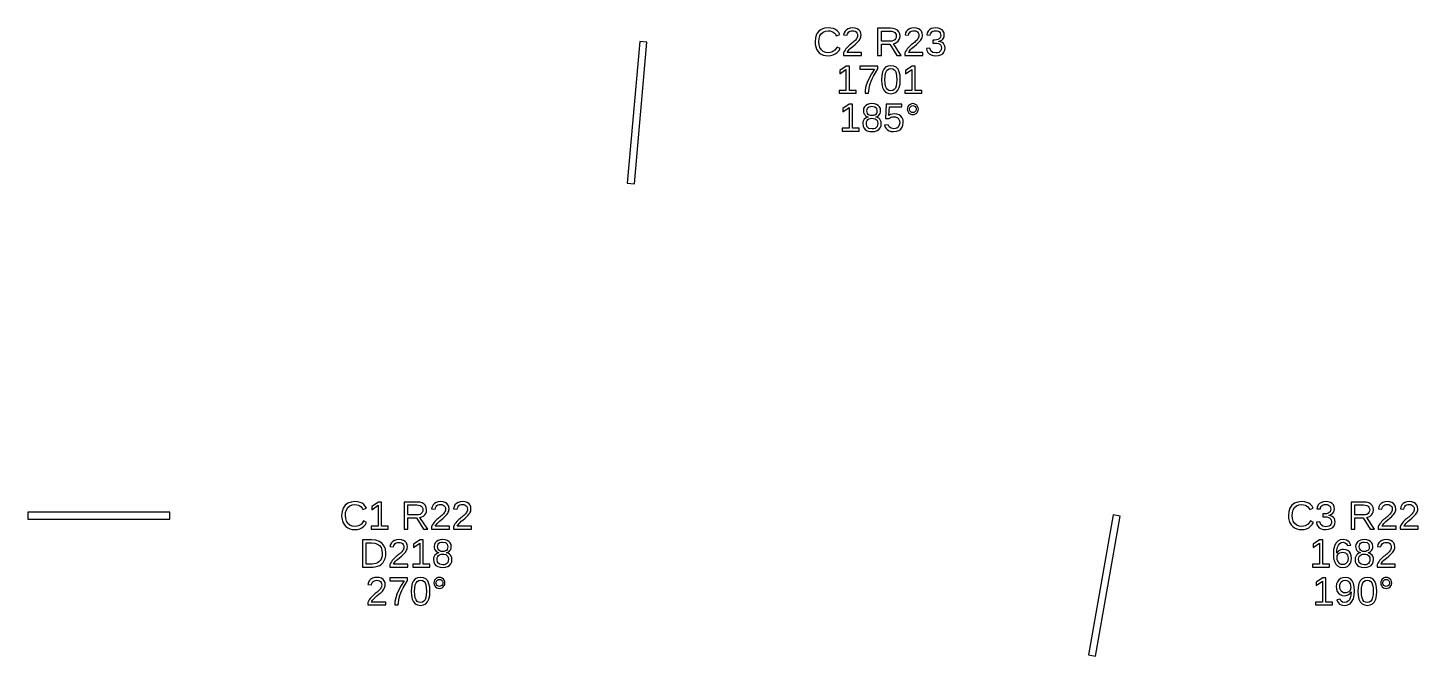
# Model space of a CAD drawing. Extents: x 194 to 2890, y 45 to 1503.
# Drawn here: x 194 to 487.7, y 645.3 to 778 of the extents above; entities that cross this region are included whole.
import ezdxf

# ---------------------------------------------------------------- set-up
doc = ezdxf.new("R2010")
doc.units = 0
doc.layers.get('0').update_dxf_attribs({"linetype": 'CONTINUOUS'})

msp = doc.modelspace()

# ---------------------------------------------------------------- linework, layer by layer
for points in [[(363.632, 772.093), (364.128, 772.222), (364.578, 772.437), (364.973, 772.734), (365.305, 773.109), (365.573, 773.564), (364.938, 773.881), (364.467, 773.219), (363.864, 772.821), (363.127, 772.689), (362.544, 772.76), (362.047, 772.974), (361.636, 773.33), (361.33, 773.803), (361.146, 774.368), (361.085, 775.024), (361.144, 775.685), (361.32, 776.244), (361.614, 776.703), (362.013, 777.043), (362.507, 777.247), (363.095, 777.315), (363.481, 777.286), (363.83, 777.198), (364.143, 777.051), (364.41, 776.848), (364.624, 776.593), (364.783, 776.286), (365.52, 776.53), (365.291, 776.961), (364.99, 777.315), (364.617, 777.592), (364.174, 777.791), (363.664, 777.91), (363.087, 777.95), (362.277, 777.863), (361.593, 777.604), (361.036, 777.173), (360.625, 776.589), (360.378, 775.873), (360.296, 775.024), (360.332, 774.441), (360.443, 773.913), (360.627, 773.44), (360.882, 773.028), (361.203, 772.685), (361.591, 772.41), (362.039, 772.21), (362.539, 772.09), (363.091, 772.05)], [(370.106, 772.754), (367.115, 772.754), (367.214, 772.946), (367.347, 773.144), (367.514, 773.346), (367.72, 773.559), (367.968, 773.789), (368.259, 774.036), (368.764, 774.457), (369.148, 774.797), (369.41, 775.057), (369.594, 775.277), (369.745, 775.496), (369.864, 775.716), (369.948, 775.936), (369.999, 776.157), (370.016, 776.379), (369.964, 776.843), (369.809, 777.23), (369.55, 777.541), (369.195, 777.768), (368.751, 777.904), (368.218, 777.95), (367.723, 777.905), (367.293, 777.769), (366.926, 777.543), (366.638, 777.24), (366.443, 776.876), (366.342, 776.448), (367.091, 776.379), (367.154, 776.663), (367.272, 776.901), (367.447, 777.093), (367.667, 777.235), (367.924, 777.319), (368.218, 777.348), (368.522, 777.319), (368.778, 777.232), (368.987, 777.087), (369.141, 776.89), (369.233, 776.646), (369.264, 776.355), (369.246, 776.13), (369.192, 775.921), (369.103, 775.728), (368.985, 775.547), (368.844, 775.37), (368.682, 775.199), (368.501, 775.031), (368.306, 774.863), (368.098, 774.695), (367.881, 774.522), (367.664, 774.34), (367.445, 774.148), (367.228, 773.943), (367.019, 773.724), (366.816, 773.488), (366.627, 773.233), (366.458, 772.953), (366.31, 772.648), (366.31, 772.132), (370.106, 772.132)], [(374.301, 774.512), (376.087, 774.512), (377.576, 772.132), (378.472, 772.132), (376.844, 774.601), (377.249, 774.713), (377.592, 774.896), (377.871, 775.151), (378.078, 775.463), (378.202, 775.821), (378.244, 776.225), (378.185, 776.702), (378.009, 777.104), (377.717, 777.431), (377.316, 777.672), (376.818, 777.816), (376.221, 777.864), (373.524, 777.864), (373.524, 772.132), (374.301, 772.132)], [(374.301, 775.126), (374.301, 777.242), (376.144, 777.242), (376.537, 777.213), (376.863, 777.125), (377.123, 776.979), (377.311, 776.778), (377.425, 776.524), (377.462, 776.217), (377.425, 775.898), (377.313, 775.63), (377.127, 775.413), (376.872, 775.254), (376.555, 775.158), (376.177, 775.126)], [(383.074, 772.754), (380.083, 772.754), (380.182, 772.946), (380.315, 773.144), (380.482, 773.346), (380.688, 773.559), (380.936, 773.789), (381.226, 774.036), (381.732, 774.457), (382.116, 774.797), (382.378, 775.057), (382.562, 775.277), (382.713, 775.496), (382.832, 775.716), (382.916, 775.936), (382.967, 776.157), (382.984, 776.379), (382.932, 776.843), (382.777, 777.23), (382.518, 777.541), (382.163, 777.768), (381.719, 777.904), (381.186, 777.95), (380.691, 777.905), (380.261, 777.769), (379.894, 777.543), (379.606, 777.24), (379.411, 776.876), (379.31, 776.448), (380.059, 776.379), (380.122, 776.663), (380.24, 776.901), (380.415, 777.093), (380.635, 777.235), (380.892, 777.319), (381.186, 777.348), (381.49, 777.319), (381.746, 777.232), (381.955, 777.087), (382.108, 776.89), (382.201, 776.646), (382.231, 776.355), (382.214, 776.13), (382.16, 775.921), (382.071, 775.728), (381.952, 775.547), (381.812, 775.37), (381.65, 775.199), (381.469, 775.031), (381.274, 774.863), (381.066, 774.695), (380.849, 774.522), (380.632, 774.34), (380.413, 774.148), (380.196, 773.943), (379.987, 773.724), (379.784, 773.488), (379.595, 773.233), (379.426, 772.953), (379.278, 772.648), (379.278, 772.132), (383.074, 772.132)], [(386.392, 772.099), (386.872, 772.244), (387.257, 772.486), (387.537, 772.816), (387.705, 773.225), (387.761, 773.714), (387.721, 774.06), (387.602, 774.363), (387.403, 774.626), (387.133, 774.835), (386.799, 774.978), (386.402, 775.057), (386.402, 775.073), (386.762, 775.179), (387.059, 775.335), (387.295, 775.539), (387.466, 775.791), (387.568, 776.089), (387.602, 776.432), (387.549, 776.875), (387.39, 777.247), (387.124, 777.549), (386.763, 777.772), (386.316, 777.905), (385.784, 777.95), (385.289, 777.906), (384.859, 777.774), (384.492, 777.555), (384.204, 777.258), (384.009, 776.892), (383.908, 776.457), (384.644, 776.4), (384.705, 776.678), (384.821, 776.911), (384.992, 777.099), (385.212, 777.237), (385.473, 777.32), (385.776, 777.348), (386.102, 777.318), (386.37, 777.229), (386.579, 777.081), (386.729, 776.882), (386.82, 776.64), (386.85, 776.355), (386.813, 776.068), (386.702, 775.826), (386.518, 775.629), (386.267, 775.483), (385.956, 775.395), (385.584, 775.366), (385.186, 775.366), (385.186, 774.731), (385.601, 774.731), (386.018, 774.702), (386.365, 774.615), (386.64, 774.469), (386.84, 774.271), (386.96, 774.028), (387, 773.739), (386.965, 773.41), (386.86, 773.14), (386.685, 772.929), (386.448, 772.778), (386.159, 772.687), (385.816, 772.656), (385.187, 772.769), (384.771, 773.108), (384.567, 773.674), (383.81, 773.604), (383.922, 773.134), (384.128, 772.746), (384.427, 772.443), (384.812, 772.225), (385.275, 772.094), (385.816, 772.05)], [(324.747, 774.935), (323.253, 775.065), (320.638, 745.18), (322.132, 745.049)], [(368.958, 764.754), (367.563, 764.754), (367.563, 769.864), (366.887, 769.864), (365.532, 768.933), (365.532, 768.241), (366.826, 769.165), (366.826, 764.754), (365.366, 764.754), (365.366, 764.132), (368.958, 764.132)], [(371.636, 764.655), (371.696, 765.166), (371.796, 765.665), (371.937, 766.161), (372.118, 766.662), (372.34, 767.167), (372.639, 767.739), (373.052, 768.44), (373.581, 769.27), (373.581, 769.864), (369.793, 769.864), (369.793, 769.242), (372.873, 769.242), (372.215, 768.228), (371.696, 767.295), (371.316, 766.445), (371.058, 765.648), (370.902, 764.877), (370.851, 764.132), (371.615, 764.132)], [(376.913, 764.134), (377.411, 764.387), (377.802, 764.807), (378.084, 765.387), (378.252, 766.118), (378.309, 767), (378.255, 767.894), (378.094, 768.629), (377.827, 769.205), (377.446, 769.619), (376.948, 769.867), (376.331, 769.95), (375.699, 769.868), (375.191, 769.623), (374.808, 769.213), (374.54, 768.64), (374.379, 767.902), (374.325, 767), (374.381, 766.114), (374.546, 765.382), (374.822, 764.803), (375.208, 764.385), (375.703, 764.134), (376.307, 764.05)], [(382.862, 764.754), (381.466, 764.754), (381.466, 769.864), (380.791, 769.864), (379.436, 768.933), (379.436, 768.241), (380.73, 769.165), (380.73, 764.754), (379.269, 764.754), (379.269, 764.132), (382.862, 764.132)], [(375.92, 764.711), (375.604, 764.9), (375.365, 765.214), (375.199, 765.664), (375.099, 766.259), (375.066, 767), (375.099, 767.759), (375.197, 768.362), (375.361, 768.806), (375.6, 769.112), (375.923, 769.295), (376.331, 769.356), (376.729, 769.294), (377.045, 769.108), (377.277, 768.798), (377.437, 768.351), (377.532, 767.751), (377.564, 767), (377.531, 766.271), (377.43, 765.68), (377.263, 765.226), (377.024, 764.905), (376.708, 764.712), (376.315, 764.648)], [(369.609, 756.754), (368.214, 756.754), (368.214, 761.864), (367.538, 761.864), (366.183, 760.933), (366.183, 760.241), (367.477, 761.165), (367.477, 756.754), (366.017, 756.754), (366.017, 756.132), (369.609, 756.132)], [(372.916, 756.099), (373.399, 756.247), (373.784, 756.494), (374.064, 756.828), (374.233, 757.24), (374.289, 757.731), (374.255, 758.087), (374.153, 758.401), (373.983, 758.672), (373.753, 758.891), (373.468, 759.047), (373.129, 759.138), (373.129, 759.155), (373.422, 759.247), (373.67, 759.401), (373.874, 759.614), (374.025, 759.873), (374.116, 760.159), (374.146, 760.473), (374.092, 760.895), (373.928, 761.254), (373.656, 761.551), (373.29, 761.773), (372.844, 761.906), (372.319, 761.95), (371.806, 761.905), (371.367, 761.769), (371.003, 761.543), (370.731, 761.244), (370.567, 760.89), (370.513, 760.481), (370.543, 760.167), (370.633, 759.881), (370.783, 759.622), (370.986, 759.407), (371.232, 759.248), (371.522, 759.146), (371.522, 759.13), (371.208, 759.043), (370.934, 758.888), (370.7, 758.666), (370.521, 758.391), (370.414, 758.077), (370.379, 757.722), (370.436, 757.229), (370.609, 756.816), (370.897, 756.486), (371.288, 756.244), (371.767, 756.099), (372.336, 756.05)], [(372.014, 759.452), (371.752, 759.538), (371.54, 759.681), (371.385, 759.88), (371.292, 760.13), (371.262, 760.432), (371.292, 760.728), (371.382, 760.971), (371.532, 761.16), (371.74, 761.296), (372.002, 761.377), (372.319, 761.405), (372.912, 761.297), (373.267, 760.972), (373.385, 760.432), (373.355, 760.11), (373.265, 759.853), (373.115, 759.661), (372.907, 759.529), (372.645, 759.45), (372.328, 759.423)], [(377.492, 756.108), (377.991, 756.282), (378.396, 756.571), (378.696, 756.961), (378.876, 757.437), (378.935, 757.999), (378.88, 758.497), (378.712, 758.929), (378.433, 759.293), (378.06, 759.569), (377.61, 759.734), (377.084, 759.789), (376.638, 759.749), (376.243, 759.627), (375.9, 759.423), (376.01, 761.242), (378.602, 761.242), (378.602, 761.864), (375.343, 761.864), (375.151, 758.78), (375.868, 758.78), (376.038, 758.915), (376.209, 759.021), (376.38, 759.098), (376.556, 759.15), (376.74, 759.181), (376.934, 759.191), (377.287, 759.154), (377.589, 759.043), (377.839, 758.858), (378.025, 758.612), (378.137, 758.321), (378.175, 757.983), (378.138, 757.597), (378.026, 757.271), (377.841, 757.004), (377.59, 756.806), (377.282, 756.688), (376.917, 756.648), (376.358, 756.743), (375.961, 757.026), (375.725, 757.499), (374.985, 757.413), (375.112, 757.006), (375.319, 756.668), (375.607, 756.4), (375.97, 756.206), (376.401, 756.089), (376.901, 756.05)], [(381.255, 759.668), (381.529, 759.781), (381.774, 759.968), (381.965, 760.21), (382.079, 760.484), (382.117, 760.79), (382.08, 761.097), (381.966, 761.371), (381.778, 761.612), (381.535, 761.8), (381.259, 761.912), (380.95, 761.95), (380.641, 761.912), (380.365, 761.798), (380.122, 761.608), (379.933, 761.365), (379.82, 761.093), (379.782, 760.79), (379.82, 760.488), (379.935, 760.215), (380.126, 759.972), (380.37, 759.783), (380.645, 759.669), (380.95, 759.631)], [(380.761, 760.082), (380.591, 760.154), (380.439, 760.274), (380.32, 760.427), (380.249, 760.599), (380.226, 760.79), (380.249, 760.981), (380.319, 761.154), (380.435, 761.307), (380.585, 761.427), (380.757, 761.499), (380.95, 761.523), (381.143, 761.499), (381.314, 761.429), (381.464, 761.311), (381.581, 761.159), (381.651, 760.986), (381.674, 760.79), (381.65, 760.597), (381.58, 760.424), (381.462, 760.271), (381.311, 760.153), (381.14, 760.082), (380.95, 760.058)], [(371.672, 756.731), (371.27, 757.126), (371.135, 757.783), (371.17, 758.098), (371.275, 758.365), (371.449, 758.583), (371.685, 758.745), (371.975, 758.842), (372.319, 758.874), (372.673, 758.844), (372.97, 758.754), (373.21, 758.603), (373.387, 758.394), (373.493, 758.126), (373.528, 757.8), (373.495, 757.42), (373.398, 757.115), (373.235, 756.886), (373.006, 756.727), (372.709, 756.631), (372.344, 756.599)], [(224, 675.75), (194, 675.75), (194, 674.25), (224, 674.25)], [(263.632, 672.093), (264.128, 672.222), (264.578, 672.437), (264.973, 672.734), (265.305, 673.109), (265.573, 673.564), (264.938, 673.881), (264.467, 673.219), (263.864, 672.821), (263.127, 672.689), (262.544, 672.76), (262.047, 672.974), (261.636, 673.33), (261.33, 673.803), (261.146, 674.368), (261.085, 675.024), (261.144, 675.685), (261.32, 676.244), (261.614, 676.703), (262.013, 677.043), (262.507, 677.247), (263.095, 677.315), (263.481, 677.286), (263.83, 677.198), (264.143, 677.051), (264.41, 676.848), (264.624, 676.593), (264.783, 676.286), (265.52, 676.53), (265.291, 676.961), (264.99, 677.315), (264.617, 677.592), (264.174, 677.791), (263.664, 677.91), (263.087, 677.95), (262.277, 677.863), (261.593, 677.604), (261.036, 677.173), (260.625, 676.589), (260.378, 675.873), (260.296, 675.024), (260.332, 674.441), (260.443, 673.913), (260.627, 673.44), (260.882, 673.028), (261.203, 672.685), (261.591, 672.41), (262.039, 672.21), (262.539, 672.09), (263.091, 672.05)], [(270.118, 672.754), (268.722, 672.754), (268.722, 677.864), (268.047, 677.864), (266.692, 676.933), (266.692, 676.241), (267.986, 677.165), (267.986, 672.754), (266.525, 672.754), (266.525, 672.132), (270.118, 672.132)], [(274.301, 674.512), (276.087, 674.512), (277.576, 672.132), (278.472, 672.132), (276.844, 674.601), (277.249, 674.713), (277.592, 674.896), (277.871, 675.151), (278.078, 675.463), (278.202, 675.821), (278.244, 676.225), (278.185, 676.702), (278.009, 677.104), (277.717, 677.431), (277.316, 677.672), (276.818, 677.816), (276.221, 677.864), (273.524, 677.864), (273.524, 672.132), (274.301, 672.132)], [(274.301, 675.126), (274.301, 677.242), (276.144, 677.242), (276.537, 677.213), (276.863, 677.125), (277.123, 676.979), (277.311, 676.778), (277.425, 676.524), (277.462, 676.217), (277.425, 675.898), (277.313, 675.63), (277.127, 675.413), (276.872, 675.254), (276.555, 675.158), (276.177, 675.126)], [(283.074, 672.754), (280.083, 672.754), (280.182, 672.946), (280.315, 673.144), (280.482, 673.346), (280.688, 673.559), (280.936, 673.789), (281.226, 674.036), (281.732, 674.457), (282.116, 674.797), (282.378, 675.057), (282.562, 675.277), (282.713, 675.496), (282.832, 675.716), (282.916, 675.936), (282.967, 676.157), (282.984, 676.379), (282.932, 676.843), (282.777, 677.23), (282.518, 677.541), (282.163, 677.768), (281.719, 677.904), (281.186, 677.95), (280.691, 677.905), (280.261, 677.769), (279.894, 677.543), (279.606, 677.24), (279.411, 676.876), (279.31, 676.448), (280.059, 676.379), (280.122, 676.663), (280.24, 676.901), (280.415, 677.093), (280.635, 677.235), (280.892, 677.319), (281.186, 677.348), (281.49, 677.319), (281.746, 677.232), (281.955, 677.087), (282.108, 676.89), (282.201, 676.646), (282.231, 676.355), (282.214, 676.13), (282.16, 675.921), (282.071, 675.728), (281.952, 675.547), (281.812, 675.37), (281.65, 675.199), (281.469, 675.031), (281.274, 674.863), (281.066, 674.695), (280.849, 674.522), (280.632, 674.34), (280.413, 674.148), (280.196, 673.943), (279.987, 673.724), (279.784, 673.488), (279.595, 673.233), (279.426, 672.953), (279.278, 672.648), (279.278, 672.132), (283.074, 672.132)], [(287.708, 672.754), (284.718, 672.754), (284.816, 672.946), (284.949, 673.144), (285.116, 673.346), (285.322, 673.559), (285.57, 673.789), (285.861, 674.036), (286.367, 674.457), (286.751, 674.797), (287.012, 675.057), (287.197, 675.277), (287.348, 675.496), (287.466, 675.716), (287.551, 675.936), (287.602, 676.157), (287.619, 676.379), (287.567, 676.843), (287.412, 677.23), (287.153, 677.541), (286.798, 677.768), (286.354, 677.904), (285.82, 677.95), (285.326, 677.905), (284.895, 677.769), (284.528, 677.543), (284.24, 677.24), (284.046, 676.876), (283.945, 676.448), (284.693, 676.379), (284.756, 676.663), (284.875, 676.901), (285.049, 677.093), (285.27, 677.235), (285.527, 677.319), (285.82, 677.348), (286.125, 677.319), (286.381, 677.232), (286.589, 677.087), (286.743, 676.89), (286.835, 676.646), (286.866, 676.355), (286.848, 676.13), (286.795, 675.921), (286.705, 675.728), (286.587, 675.547), (286.447, 675.37), (286.284, 675.199), (286.104, 675.031), (285.909, 674.863), (285.7, 674.695), (285.484, 674.522), (285.266, 674.34), (285.047, 674.148), (284.831, 673.943), (284.621, 673.724), (284.419, 673.488), (284.229, 673.233), (284.061, 672.953), (283.912, 672.648), (283.912, 672.132), (287.708, 672.132)], [(463.632, 672.093), (464.128, 672.222), (464.578, 672.437), (464.973, 672.734), (465.305, 673.109), (465.573, 673.564), (464.938, 673.881), (464.467, 673.219), (463.864, 672.821), (463.127, 672.689), (462.544, 672.76), (462.047, 672.974), (461.636, 673.33), (461.33, 673.803), (461.146, 674.368), (461.085, 675.024), (461.144, 675.685), (461.32, 676.244), (461.614, 676.703), (462.013, 677.043), (462.507, 677.247), (463.095, 677.315), (463.481, 677.286), (463.83, 677.198), (464.143, 677.051), (464.41, 676.848), (464.624, 676.593), (464.783, 676.286), (465.52, 676.53), (465.291, 676.961), (464.99, 677.315), (464.617, 677.592), (464.174, 677.791), (463.664, 677.91), (463.087, 677.95), (462.277, 677.863), (461.593, 677.604), (461.036, 677.173), (460.625, 676.589), (460.378, 675.873), (460.296, 675.024), (460.332, 674.441), (460.443, 673.913), (460.627, 673.44), (460.882, 673.028), (461.203, 672.685), (461.591, 672.41), (462.039, 672.21), (462.539, 672.09), (463.091, 672.05)], [(468.79, 672.099), (469.27, 672.244), (469.654, 672.486), (469.934, 672.816), (470.103, 673.225), (470.159, 673.714), (470.119, 674.06), (469.999, 674.363), (469.801, 674.626), (469.53, 674.835), (469.197, 674.978), (468.8, 675.057), (468.8, 675.073), (469.159, 675.179), (469.457, 675.335), (469.693, 675.539), (469.863, 675.791), (469.966, 676.089), (470, 676.432), (469.947, 676.875), (469.787, 677.247), (469.522, 677.549), (469.16, 677.772), (468.714, 677.905), (468.181, 677.95), (467.687, 677.906), (467.256, 677.774), (466.889, 677.555), (466.601, 677.258), (466.407, 676.892), (466.306, 676.457), (467.042, 676.4), (467.102, 676.678), (467.218, 676.911), (467.39, 677.099), (467.61, 677.237), (467.871, 677.32), (468.173, 677.348), (468.499, 677.318), (468.767, 677.229), (468.977, 677.081), (469.127, 676.882), (469.217, 676.64), (469.247, 676.355), (469.21, 676.068), (469.1, 675.826), (468.916, 675.629), (468.664, 675.483), (468.353, 675.395), (467.982, 675.366), (467.583, 675.366), (467.583, 674.731), (467.998, 674.731), (468.416, 674.702), (468.762, 674.615), (469.038, 674.469), (469.238, 674.271), (469.358, 674.028), (469.398, 673.739), (469.363, 673.41), (469.258, 673.14), (469.082, 672.929), (468.846, 672.778), (468.556, 672.687), (468.214, 672.656), (467.585, 672.769), (467.169, 673.108), (466.965, 673.674), (466.208, 673.604), (466.32, 673.134), (466.525, 672.746), (466.824, 672.443), (467.209, 672.225), (467.672, 672.094), (468.214, 672.05)], [(474.301, 674.512), (476.087, 674.512), (477.576, 672.132), (478.472, 672.132), (476.844, 674.601), (477.249, 674.713), (477.592, 674.896), (477.871, 675.151), (478.078, 675.463), (478.202, 675.821), (478.244, 676.225), (478.185, 676.702), (478.009, 677.104), (477.717, 677.431), (477.316, 677.672), (476.818, 677.816), (476.221, 677.864), (473.524, 677.864), (473.524, 672.132), (474.301, 672.132)], [(474.301, 675.126), (474.301, 677.242), (476.144, 677.242), (476.537, 677.213), (476.863, 677.125), (477.123, 676.979), (477.311, 676.778), (477.425, 676.524), (477.462, 676.217), (477.425, 675.898), (477.313, 675.63), (477.127, 675.413), (476.872, 675.254), (476.555, 675.158), (476.177, 675.126)], [(483.074, 672.754), (480.083, 672.754), (480.182, 672.946), (480.315, 673.144), (480.482, 673.346), (480.688, 673.559), (480.936, 673.789), (481.226, 674.036), (481.732, 674.457), (482.116, 674.797), (482.378, 675.057), (482.562, 675.277), (482.713, 675.496), (482.832, 675.716), (482.916, 675.936), (482.967, 676.157), (482.984, 676.379), (482.932, 676.843), (482.777, 677.23), (482.518, 677.541), (482.163, 677.768), (481.719, 677.904), (481.186, 677.95), (480.691, 677.905), (480.261, 677.769), (479.894, 677.543), (479.606, 677.24), (479.411, 676.876), (479.31, 676.448), (480.059, 676.379), (480.122, 676.663), (480.24, 676.901), (480.415, 677.093), (480.635, 677.235), (480.892, 677.319), (481.186, 677.348), (481.49, 677.319), (481.746, 677.232), (481.955, 677.087), (482.108, 676.89), (482.201, 676.646), (482.231, 676.355), (482.214, 676.13), (482.16, 675.921), (482.071, 675.728), (481.952, 675.547), (481.812, 675.37), (481.65, 675.199), (481.469, 675.031), (481.274, 674.863), (481.066, 674.695), (480.849, 674.522), (480.632, 674.34), (480.413, 674.148), (480.196, 673.943), (479.987, 673.724), (479.784, 673.488), (479.595, 673.233), (479.426, 672.953), (479.278, 672.648), (479.278, 672.132), (483.074, 672.132)], [(487.708, 672.754), (484.718, 672.754), (484.816, 672.946), (484.949, 673.144), (485.116, 673.346), (485.322, 673.559), (485.57, 673.789), (485.861, 674.036), (486.367, 674.457), (486.751, 674.797), (487.012, 675.057), (487.197, 675.277), (487.348, 675.496), (487.466, 675.716), (487.551, 675.936), (487.602, 676.157), (487.619, 676.379), (487.567, 676.843), (487.412, 677.23), (487.153, 677.541), (486.798, 677.768), (486.354, 677.904), (485.82, 677.95), (485.326, 677.905), (484.895, 677.769), (484.528, 677.543), (484.24, 677.24), (484.046, 676.876), (483.945, 676.448), (484.693, 676.379), (484.756, 676.663), (484.875, 676.901), (485.049, 677.093), (485.27, 677.235), (485.527, 677.319), (485.82, 677.348), (486.125, 677.319), (486.381, 677.232), (486.589, 677.087), (486.743, 676.89), (486.835, 676.646), (486.866, 676.355), (486.848, 676.13), (486.795, 675.921), (486.705, 675.728), (486.587, 675.547), (486.447, 675.37), (486.284, 675.199), (486.104, 675.031), (485.909, 674.863), (485.7, 674.695), (485.484, 674.522), (485.266, 674.34), (485.047, 674.148), (484.831, 673.943), (484.621, 673.724), (484.419, 673.488), (484.229, 673.233), (484.061, 672.953), (483.912, 672.648), (483.912, 672.132), (487.708, 672.132)], [(424.739, 674.87), (423.261, 675.13), (418.052, 645.586), (419.529, 645.326)], [(267.399, 664.171), (267.887, 664.289), (268.332, 664.485), (268.723, 664.756), (269.05, 665.096), (269.312, 665.505), (269.504, 665.973), (269.62, 666.49), (269.658, 667.057), (269.57, 667.886), (269.306, 668.579), (268.867, 669.134), (268.265, 669.54), (267.516, 669.783), (266.619, 669.864), (264.723, 669.864), (264.723, 664.132), (266.867, 664.132)], [(274.272, 664.754), (271.282, 664.754), (271.38, 664.946), (271.513, 665.144), (271.681, 665.346), (271.886, 665.559), (272.134, 665.789), (272.425, 666.036), (272.931, 666.457), (273.315, 666.797), (273.577, 667.057), (273.761, 667.277), (273.912, 667.496), (274.03, 667.716), (274.115, 667.936), (274.166, 668.157), (274.183, 668.379), (274.131, 668.843), (273.976, 669.23), (273.717, 669.541), (273.362, 669.768), (272.918, 669.904), (272.385, 669.95), (271.89, 669.905), (271.46, 669.769), (271.093, 669.543), (270.804, 669.24), (270.61, 668.876), (270.509, 668.448), (271.257, 668.379), (271.321, 668.663), (271.439, 668.901), (271.613, 669.093), (271.834, 669.235), (272.091, 669.319), (272.385, 669.348), (272.689, 669.319), (272.945, 669.232), (273.153, 669.087), (273.307, 668.89), (273.399, 668.646), (273.43, 668.355), (273.412, 668.13), (273.359, 667.921), (273.269, 667.728), (273.151, 667.547), (273.011, 667.37), (272.848, 667.199), (272.668, 667.031), (272.473, 666.863), (272.264, 666.695), (272.048, 666.522), (271.83, 666.34), (271.611, 666.148), (271.395, 665.943), (271.186, 665.724), (270.983, 665.488), (270.794, 665.233), (270.625, 664.953), (270.476, 664.648), (270.476, 664.132), (274.272, 664.132)], [(278.919, 664.754), (277.524, 664.754), (277.524, 669.864), (276.848, 669.864), (275.493, 668.933), (275.493, 668.241), (276.787, 669.165), (276.787, 664.754), (275.326, 664.754), (275.326, 664.132), (278.919, 664.132)], [(282.226, 664.099), (282.709, 664.247), (283.094, 664.494), (283.374, 664.828), (283.542, 665.24), (283.599, 665.731), (283.565, 666.087), (283.463, 666.401), (283.293, 666.672), (283.063, 666.891), (282.778, 667.047), (282.439, 667.138), (282.439, 667.155), (282.731, 667.247), (282.98, 667.401), (283.183, 667.614), (283.335, 667.873), (283.426, 668.159), (283.456, 668.473), (283.402, 668.895), (283.238, 669.254), (282.966, 669.551), (282.599, 669.773), (282.154, 669.906), (281.629, 669.95), (281.116, 669.905), (280.677, 669.769), (280.313, 669.543), (280.041, 669.244), (279.877, 668.89), (279.823, 668.481), (279.853, 668.167), (279.943, 667.881), (280.093, 667.622), (280.296, 667.407), (280.542, 667.248), (280.832, 667.146), (280.832, 667.13), (280.518, 667.043), (280.244, 666.888), (280.01, 666.666), (279.831, 666.391), (279.724, 666.077), (279.688, 665.722), (279.746, 665.229), (279.919, 664.816), (280.207, 664.486), (280.598, 664.244), (281.077, 664.099), (281.645, 664.05)], [(468.958, 664.754), (467.563, 664.754), (467.563, 669.864), (466.887, 669.864), (465.532, 668.933), (465.532, 668.241), (466.826, 669.165), (466.826, 664.754), (465.366, 664.754), (465.366, 664.132), (468.958, 664.132)], [(472.318, 664.108), (472.771, 664.283), (473.141, 664.575), (473.415, 664.967), (473.579, 665.445), (473.634, 666.007), (473.582, 666.528), (473.426, 666.973), (473.168, 667.342), (472.821, 667.618), (472.401, 667.783), (471.908, 667.838), (471.608, 667.817), (471.332, 667.752), (471.078, 667.645), (470.855, 667.496), (470.668, 667.309), (470.517, 667.081), (470.555, 667.761), (470.67, 668.325), (470.861, 668.772), (471.121, 669.096), (471.445, 669.291), (471.831, 669.356), (472.26, 669.278), (472.574, 669.045), (472.775, 668.656), (473.475, 668.782), (473.143, 669.431), (472.598, 669.82), (471.839, 669.95), (471.233, 669.861), (470.727, 669.595), (470.322, 669.152), (470.025, 668.544), (469.848, 667.782), (469.789, 666.866), (469.846, 666.022), (470.016, 665.323), (470.301, 664.77), (470.694, 664.37), (471.187, 664.13), (471.782, 664.05)], [(476.9, 664.099), (477.382, 664.247), (477.768, 664.494), (478.048, 664.828), (478.216, 665.24), (478.272, 665.731), (478.238, 666.087), (478.137, 666.401), (477.967, 666.672), (477.736, 666.891), (477.452, 667.047), (477.113, 667.138), (477.113, 667.155), (477.405, 667.247), (477.653, 667.401), (477.857, 667.614), (478.009, 667.873), (478.1, 668.159), (478.13, 668.473), (478.075, 668.895), (477.912, 669.254), (477.639, 669.551), (477.273, 669.773), (476.828, 669.906), (476.303, 669.95), (475.79, 669.905), (475.351, 669.769), (474.987, 669.543), (474.714, 669.244), (474.551, 668.89), (474.496, 668.481), (474.526, 668.167), (474.617, 667.881), (474.767, 667.622), (474.969, 667.407), (475.215, 667.248), (475.505, 667.146), (475.505, 667.13), (475.192, 667.043), (474.918, 666.888), (474.684, 666.666), (474.505, 666.391), (474.398, 666.077), (474.362, 665.722), (474.42, 665.229), (474.593, 664.816), (474.881, 664.486), (475.271, 664.244), (475.751, 664.099), (476.319, 664.05)], [(482.85, 664.754), (479.859, 664.754), (479.958, 664.946), (480.091, 665.144), (480.258, 665.346), (480.464, 665.559), (480.712, 665.789), (481.003, 666.036), (481.508, 666.457), (481.892, 666.797), (482.154, 667.057), (482.338, 667.277), (482.49, 667.496), (482.608, 667.716), (482.692, 667.936), (482.743, 668.157), (482.76, 668.379), (482.709, 668.843), (482.553, 669.23), (482.294, 669.541), (481.939, 669.768), (481.495, 669.904), (480.962, 669.95), (480.468, 669.905), (480.037, 669.769), (479.67, 669.543), (479.382, 669.24), (479.187, 668.876), (479.086, 668.448), (479.835, 668.379), (479.898, 668.663), (480.017, 668.901), (480.191, 669.093), (480.411, 669.235), (480.668, 669.319), (480.962, 669.348), (481.266, 669.319), (481.522, 669.232), (481.731, 669.087), (481.885, 668.89), (481.977, 668.646), (482.008, 668.355), (481.99, 668.13), (481.936, 667.921), (481.847, 667.728), (481.729, 667.547), (481.588, 667.37), (481.426, 667.199), (481.245, 667.031), (481.05, 666.863), (480.842, 666.695), (480.626, 666.522), (480.408, 666.34), (480.189, 666.148), (479.973, 665.943), (479.763, 665.724), (479.56, 665.488), (479.371, 665.233), (479.202, 664.953), (479.054, 664.648), (479.054, 664.132), (482.85, 664.132)], [(265.5, 664.754), (265.5, 669.242), (266.602, 669.242), (267.282, 669.18), (267.846, 668.993), (268.293, 668.682), (268.617, 668.253), (268.812, 667.711), (268.877, 667.057), (268.848, 666.606), (268.763, 666.196), (268.621, 665.828), (268.425, 665.508), (268.18, 665.242), (267.886, 665.031), (267.55, 664.877), (267.181, 664.785), (266.777, 664.754)], [(280.982, 664.731), (280.579, 665.126), (280.445, 665.783), (280.48, 666.098), (280.584, 666.365), (280.759, 666.583), (280.995, 666.745), (281.285, 666.842), (281.629, 666.874), (281.983, 666.844), (282.28, 666.754), (282.52, 666.603), (282.697, 666.394), (282.802, 666.126), (282.838, 665.8), (282.805, 665.42), (282.707, 665.115), (282.545, 664.886), (282.315, 664.727), (282.018, 664.631), (281.654, 664.599)], [(281.324, 667.452), (281.061, 667.538), (280.85, 667.681), (280.695, 667.88), (280.602, 668.13), (280.571, 668.432), (280.601, 668.728), (280.692, 668.971), (280.842, 669.16), (281.05, 669.296), (281.312, 669.377), (281.629, 669.405), (282.221, 669.297), (282.577, 668.972), (282.695, 668.432), (282.665, 668.11), (282.575, 667.853), (282.425, 667.661), (282.217, 667.529), (281.955, 667.45), (281.637, 667.423)], [(471.437, 664.687), (471.157, 664.828), (470.918, 665.063), (470.736, 665.372), (470.627, 665.734), (470.59, 666.15), (470.625, 666.474), (470.73, 666.749), (470.905, 666.974), (471.138, 667.14), (471.414, 667.239), (471.733, 667.273), (472.07, 667.235), (472.354, 667.122), (472.584, 666.935), (472.753, 666.678), (472.855, 666.358), (472.889, 665.975), (472.856, 665.589), (472.755, 665.263), (472.588, 664.996), (472.362, 664.798), (472.085, 664.68), (471.758, 664.64)], [(475.656, 664.731), (475.253, 665.126), (475.119, 665.783), (475.154, 666.098), (475.258, 666.365), (475.432, 666.583), (475.668, 666.745), (475.958, 666.842), (476.303, 666.874), (476.657, 666.844), (476.954, 666.754), (477.194, 666.603), (477.37, 666.394), (477.476, 666.126), (477.511, 665.8), (477.479, 665.42), (477.381, 665.115), (477.218, 664.886), (476.989, 664.727), (476.692, 664.631), (476.327, 664.599)], [(475.998, 667.452), (475.735, 667.538), (475.524, 667.681), (475.369, 667.88), (475.276, 668.13), (475.245, 668.432), (475.275, 668.728), (475.365, 668.971), (475.516, 669.16), (475.723, 669.296), (475.986, 669.377), (476.303, 669.405), (476.895, 669.297), (477.25, 668.972), (477.369, 668.432), (477.339, 668.11), (477.249, 667.853), (477.098, 667.661), (476.891, 667.529), (476.628, 667.45), (476.311, 667.423)], [(269.597, 656.754), (266.607, 656.754), (266.705, 656.946), (266.838, 657.144), (267.005, 657.346), (267.211, 657.559), (267.459, 657.789), (267.75, 658.036), (268.256, 658.457), (268.64, 658.797), (268.901, 659.057), (269.086, 659.277), (269.237, 659.496), (269.355, 659.716), (269.44, 659.936), (269.491, 660.157), (269.508, 660.379), (269.456, 660.843), (269.301, 661.23), (269.042, 661.541), (268.687, 661.768), (268.242, 661.904), (267.709, 661.95), (267.215, 661.905), (266.784, 661.769), (266.417, 661.543), (266.129, 661.24), (265.935, 660.876), (265.833, 660.448), (266.582, 660.379), (266.645, 660.663), (266.764, 660.901), (266.938, 661.093), (267.159, 661.235), (267.416, 661.319), (267.709, 661.348), (268.013, 661.319), (268.27, 661.232), (268.478, 661.087), (268.632, 660.89), (268.724, 660.646), (268.755, 660.355), (268.737, 660.13), (268.683, 659.921), (268.594, 659.728), (268.476, 659.547), (268.336, 659.37), (268.173, 659.199), (267.992, 659.031), (267.798, 658.863), (267.589, 658.695), (267.373, 658.522), (267.155, 658.34), (266.936, 658.148), (266.72, 657.943), (266.51, 657.724), (266.307, 657.488), (266.118, 657.233), (265.949, 656.953), (265.801, 656.648), (265.801, 656.132), (269.597, 656.132)], [(272.287, 656.655), (272.347, 657.166), (272.448, 657.665), (272.588, 658.161), (272.769, 658.662), (272.991, 659.167), (273.29, 659.739), (273.703, 660.44), (274.232, 661.27), (274.232, 661.864), (270.444, 661.864), (270.444, 661.242), (273.524, 661.242), (272.866, 660.228), (272.347, 659.295), (271.967, 658.445), (271.709, 657.648), (271.553, 656.877), (271.502, 656.132), (272.266, 656.132)], [(277.564, 656.134), (278.062, 656.387), (278.453, 656.807), (278.735, 657.387), (278.904, 658.118), (278.96, 659), (278.906, 659.894), (278.746, 660.629), (278.478, 661.205), (278.097, 661.619), (277.599, 661.867), (276.982, 661.95), (276.35, 661.868), (275.842, 661.623), (275.459, 661.213), (275.191, 660.64), (275.03, 659.902), (274.977, 659), (275.032, 658.114), (275.197, 657.382), (275.473, 656.803), (275.859, 656.385), (276.354, 656.134), (276.958, 656.05)], [(276.571, 656.711), (276.255, 656.9), (276.016, 657.214), (275.85, 657.664), (275.75, 658.259), (275.717, 659), (275.75, 659.759), (275.848, 660.362), (276.012, 660.806), (276.251, 661.112), (276.574, 661.295), (276.982, 661.356), (277.38, 661.294), (277.696, 661.108), (277.928, 660.798), (278.088, 660.351), (278.183, 659.751), (278.215, 659), (278.182, 658.271), (278.081, 657.68), (277.914, 657.226), (277.675, 656.905), (277.359, 656.712), (276.966, 656.648)], [(281.255, 659.668), (281.529, 659.781), (281.774, 659.968), (281.965, 660.21), (282.079, 660.484), (282.117, 660.79), (282.08, 661.097), (281.966, 661.371), (281.778, 661.612), (281.535, 661.8), (281.259, 661.912), (280.95, 661.95), (280.641, 661.912), (280.365, 661.798), (280.122, 661.608), (279.933, 661.365), (279.82, 661.093), (279.782, 660.79), (279.82, 660.488), (279.935, 660.215), (280.126, 659.972), (280.37, 659.783), (280.645, 659.669), (280.95, 659.631)], [(280.761, 660.082), (280.591, 660.154), (280.439, 660.274), (280.32, 660.427), (280.249, 660.599), (280.226, 660.79), (280.249, 660.981), (280.319, 661.154), (280.435, 661.307), (280.585, 661.427), (280.757, 661.499), (280.95, 661.523), (281.143, 661.499), (281.314, 661.429), (281.464, 661.311), (281.581, 661.159), (281.651, 660.986), (281.674, 660.79), (281.65, 660.597), (281.58, 660.424), (281.462, 660.271), (281.311, 660.153), (281.14, 660.082), (280.95, 660.058)], [(469.609, 656.754), (468.214, 656.754), (468.214, 661.864), (467.538, 661.864), (466.183, 660.933), (466.183, 660.241), (467.477, 661.165), (467.477, 656.754), (466.017, 656.754), (466.017, 656.132), (469.609, 656.132)], [(472.795, 656.138), (473.307, 656.403), (473.717, 656.844), (474.016, 657.448), (474.196, 658.205), (474.256, 659.114), (474.201, 659.981), (474.037, 660.691), (473.764, 661.242), (473.384, 661.635), (472.901, 661.871), (472.315, 661.95), (471.76, 661.893), (471.292, 661.721), (470.912, 661.435), (470.631, 661.049), (470.463, 660.578), (470.407, 660.021), (470.459, 659.476), (470.613, 659.009), (470.871, 658.617), (471.214, 658.324), (471.627, 658.147), (472.108, 658.089), (472.414, 658.113), (472.703, 658.187), (472.974, 658.31), (473.212, 658.474), (473.398, 658.67), (473.532, 658.898), (473.484, 658.23), (473.364, 657.672), (473.17, 657.226), (472.908, 656.901), (472.582, 656.705), (472.193, 656.64), (471.753, 656.72), (471.43, 656.958), (471.225, 657.356), (470.525, 657.246), (470.667, 656.865), (470.861, 656.56), (471.105, 656.333), (471.404, 656.176), (471.763, 656.082), (472.181, 656.05)], [(471.96, 658.707), (471.684, 658.828), (471.457, 659.03), (471.287, 659.302), (471.186, 659.633), (471.152, 660.021), (471.186, 660.403), (471.287, 660.727), (471.457, 660.996), (471.685, 661.196), (471.963, 661.316), (472.291, 661.356), (472.622, 661.309), (472.906, 661.169), (473.141, 660.935), (473.318, 660.624), (473.423, 660.253), (473.459, 659.822), (473.441, 659.605), (473.389, 659.404), (473.302, 659.22), (473.185, 659.057), (473.042, 658.92), (472.873, 658.811), (472.686, 658.731), (472.489, 658.682), (472.283, 658.666)], [(477.564, 656.134), (478.062, 656.387), (478.453, 656.807), (478.735, 657.387), (478.904, 658.118), (478.96, 659), (478.906, 659.894), (478.746, 660.629), (478.478, 661.205), (478.097, 661.619), (477.599, 661.867), (476.982, 661.95), (476.35, 661.868), (475.842, 661.623), (475.459, 661.213), (475.191, 660.64), (475.03, 659.902), (474.977, 659), (475.032, 658.114), (475.197, 657.382), (475.473, 656.803), (475.859, 656.385), (476.354, 656.134), (476.958, 656.05)], [(476.571, 656.711), (476.255, 656.9), (476.016, 657.214), (475.85, 657.664), (475.75, 658.259), (475.717, 659), (475.75, 659.759), (475.848, 660.362), (476.012, 660.806), (476.251, 661.112), (476.574, 661.295), (476.982, 661.356), (477.38, 661.294), (477.696, 661.108), (477.928, 660.798), (478.088, 660.351), (478.183, 659.751), (478.215, 659), (478.182, 658.271), (478.081, 657.68), (477.914, 657.226), (477.675, 656.905), (477.359, 656.712), (476.966, 656.648)], [(481.255, 659.668), (481.529, 659.781), (481.774, 659.968), (481.965, 660.21), (482.079, 660.484), (482.117, 660.79), (482.08, 661.097), (481.966, 661.371), (481.778, 661.612), (481.535, 661.8), (481.259, 661.912), (480.95, 661.95), (480.641, 661.912), (480.365, 661.798), (480.122, 661.608), (479.933, 661.365), (479.82, 661.093), (479.782, 660.79), (479.82, 660.488), (479.935, 660.215), (480.126, 659.972), (480.37, 659.783), (480.645, 659.669), (480.95, 659.631)], [(480.761, 660.082), (480.591, 660.154), (480.439, 660.274), (480.32, 660.427), (480.249, 660.599), (480.226, 660.79), (480.249, 660.981), (480.319, 661.154), (480.435, 661.307), (480.585, 661.427), (480.757, 661.499), (480.95, 661.523), (481.143, 661.499), (481.314, 661.429), (481.464, 661.311), (481.581, 661.159), (481.651, 660.986), (481.674, 660.79), (481.65, 660.597), (481.58, 660.424), (481.462, 660.271), (481.311, 660.153), (481.14, 660.082), (480.95, 660.058)]]:
    msp.add_lwpolyline(points, close=True)

doc.saveas('drawing.dxf')
